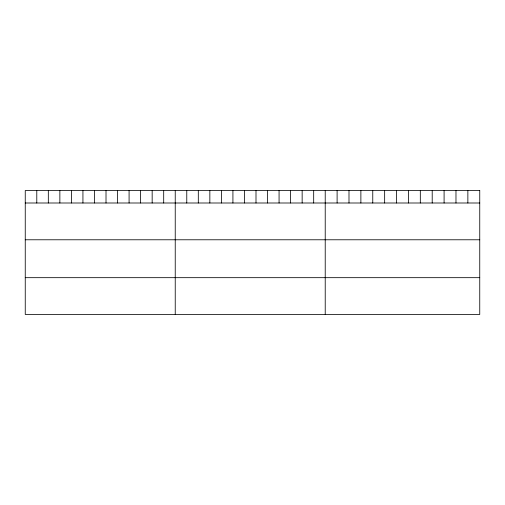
<?xml version="1.0" encoding="UTF-8"?>
<svg xmlns="http://www.w3.org/2000/svg" width="505" height="505" viewBox="0 0 505 505"><rect width="100%" height="100%" fill="white"/><g stroke="black" fill="none" stroke-linecap="round" stroke-linejoin="round"><path stroke-width="0.76" d="M25.25 202.997L479.75 202.997M25.25 239.78L479.75 239.78M25.25 277.674L479.75 277.674M467.864 190.549L467.864 202.997M455.977 190.549L455.977 202.997M444.091 190.549L444.091 202.997M432.204 190.549L432.204 202.997M420.318 190.549L420.318 202.997M408.431 190.549L408.431 202.997M396.539 190.549L396.539 202.997M384.652 190.549L384.652 202.997M372.766 190.549L372.766 202.997M360.879 190.549L360.879 202.997M348.993 190.549L348.993 202.997M337.106 190.549L337.106 202.997M325.22 190.549L325.22 314.451M313.681 190.549L313.681 202.997M302.148 190.549L302.148 202.997M290.609 190.549L290.609 202.997M279.069 190.549L279.069 202.997M267.536 190.549L267.536 202.997M255.997 190.549L255.997 202.997M244.458 190.549L244.458 202.997M232.919 190.549L232.919 202.997M221.386 190.549L221.386 202.997M209.846 190.549L209.846 202.997M198.307 190.549L198.307 202.997M186.774 190.549L186.774 202.997M175.235 190.549L175.235 314.451M163.696 190.549L163.696 202.997M152.163 190.549L152.163 202.997M140.624 190.549L140.624 202.997M129.084 190.549L129.084 202.997M117.551 190.549L117.551 202.997M106.012 190.549L106.012 202.997M94.473 190.549L94.473 202.997M82.934 190.549L82.934 202.997M71.401 190.549L71.401 202.997M59.861 190.549L59.861 202.997M48.322 190.549L48.322 202.997M36.789 190.549L36.789 202.997M479.75 190.549L25.25 190.549L25.25 314.451L479.75 314.451L479.75 190.549"/></g></svg>
